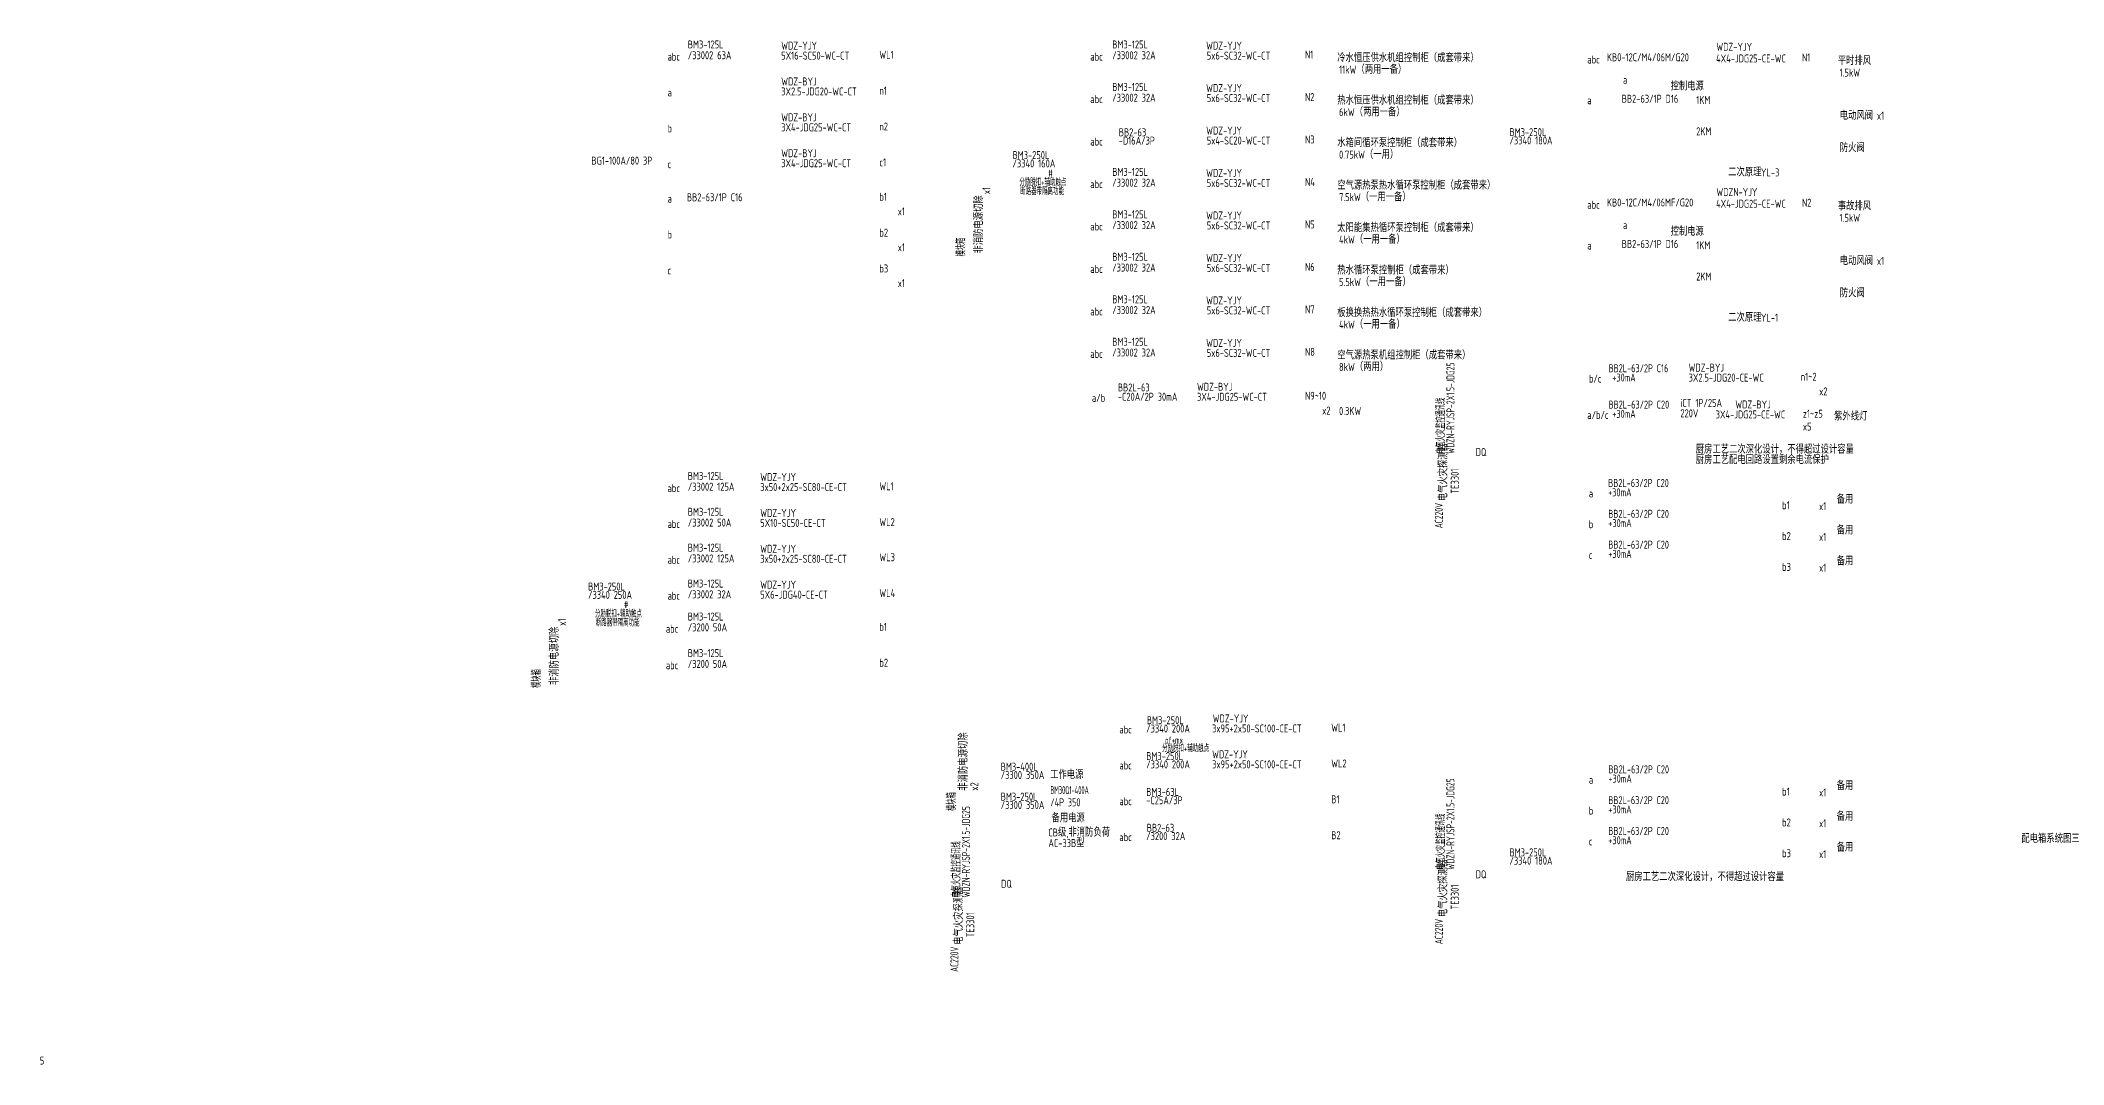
# Model space of a CAD drawing. Extents: x 2350667 to 3185789, y 309667 to 706270.
# Drawn here: x 2874192 to 2975336, y 583973 to 635193 of the extents above; entities that cross this region are included whole.
import ezdxf

# ---------------------------------------------------------------- set-up
doc = ezdxf.new("R2010")
doc.units = 0
doc.header["$LTSCALE"] = 1000
doc.layers.add('SIG_TEXT', color=7, linetype='Continuous')
doc.layers.add('WIRE', color=3, linetype='Continuous')
doc.styles.add('HZTXT', font='tssdeng.shx', dxfattribs={"width": 0.7, "bigfont": 'tssdchn.shx'})

msp = doc.modelspace()

# ---------------------------------------------------------------- texts
at = {"layer": 'SIG_TEXT', "color": 0, "style": 'HZTXT'}
for s, height, width, p in [('BM3-125L', 400, 0.8, (2906557, 634792)), ('BM3-125L', 400, 0.8, (2927777, 634792)), ('abc', 400, 0.8, (2905542, 634184)), ('/33002 63A', 400, 0.8, (2906557, 634253)), ('WDZ-YJY', 400, 0.8, (2911227, 634735)), ('5X16-SC50-WC-CT', 400, 0.8, (2911226, 634235)), ('abc', 400, 0.8, (2926679, 634184)), ('/33002 32A', 400, 0.8, (2927777, 634253)), ('WDZ-YJY', 400, 0.8, (2932471, 634735)), ('5x6-SC32-WC-CT', 400, 0.8, (2932503, 634235)), ('N1', 400, 0.8, (2937413, 634287)), ('冷水恒压供水机组控制柜（成套带来）', 400, 0.8, (2939025, 634113)), ('abc', 400, 0.8, (2951526, 634040)), ('KB0-12C/M4/06M/G20', 400, 0.8, (2952507, 634152)), ('4X4-JDG25-CE-WC', 400, 0.8, (2957964, 634091)), ('WDZ-YJY', 400, 0.8, (2957980, 634675)), ('N1', 400, 0.8, (2962259, 634143)), ('平时排风', 400, 0.8, (2964049, 633969)), ('WDZ-BYJ', 400, 0.8, (2911227, 632941)), ('11kW（两用一备）', 400, 0.8, (2939116, 633530)), ('1.5kW', 400, 0.8, (2964140, 633385)), ('a', 400, 0.8, (2905542, 632391)), ('3X2.5-JDG20-WC-CT', 400, 0.8, (2911226, 632441)), ('abc', 400, 0.8, (2926679, 632060)), ('/33002 32A', 400, 0.8, (2927777, 632129)), ('BM3-125L', 400, 0.8, (2927777, 632668)), ('WDZ-YJY', 400, 0.8, (2932471, 632611)), ('5x6-SC32-WC-CT', 400, 0.8, (2932503, 632111)), ('N2', 400, 0.8, (2937413, 632163)), ('热水恒压供水机组控制柜（成套带来）', 400, 0.8, (2939025, 631989)), ('a', 400, 0.8, (2951526, 632000)), ('BB2-63/1P D16', 400, 0.8, (2953247, 632077)), ('控制电源', 400, 0.8, (2955689, 632696)), ('1KM', 400, 0.8, (2956973, 632014)), ('WDZ-BYJ', 400, 0.8, (2911227, 631148)), ('6kW（两用一备）', 400, 0.8, (2939116, 631406)), ('电动风阀 x1', 400, 0.8, (2964149, 631231)), ('b', 400, 0.8, (2905542, 630597)), ('3X4-JDG25-WC-CT', 400, 0.8, (2911226, 630648)), ('abc', 400, 0.8, (2926679, 629936)), ('-D16A/3P', 400, 0.8, (2928103, 629984)), ('BB2-63', 400, 0.8, (2928103, 630400)), ('WDZ-YJY', 400, 0.8, (2932471, 630487)), ('5x4-SC20-WC-CT', 400, 0.8, (2932503, 629987)), ('N3', 400, 0.8, (2937413, 630039)), ('水箱间循环泵控制柜（成套带来）', 400, 0.8, (2939025, 629865)), ('/3340 180A', 400, 0.8, (2947637, 629993)), ('BM3-250L', 400, 0.8, (2947637, 630408)), ('2KM', 400, 0.8, (2956973, 630450)), ('BG1-100A/80 3P', 400, 0.8, (2901736, 628982, 0)), ('3X4-JDG25-WC-CT', 400, 0.8, (2911226, 628854)), ('WDZ-BYJ', 400, 0.8, (2911227, 629354)), ('/3340 160A', 400, 0.8, (2922791, 628844)), ('BM3-250L', 400, 0.8, (2922791, 629260)), ('0.75kW（一用）', 400, 0.8, (2939116, 629282)), ('防火阀 ', 400, 0.8, (2964149, 629620)), ('c', 400, 0.8, (2905542, 628803)), ('分励脱扣+辅助触点', 350, 0.6, (2923131, 627918)), ('分励脱扣+辅助触点', 350, 0.6, (2923131, 627918)), ('#', 350, 0.6, (2924582, 628381)), ('abc', 400, 0.8, (2926679, 627812)), ('/33002 32A', 400, 0.8, (2927777, 627881)), ('BM3-125L', 400, 0.8, (2927777, 628420)), ('WDZ-YJY', 400, 0.8, (2932471, 628363)), ('5x6-SC32-WC-CT', 400, 0.8, (2932503, 627863)), ('N4', 400, 0.8, (2937413, 627915)), ('空气源热泵热水循环泵控制柜（成套带来）', 400, 0.8, (2939025, 627741)), ('二次原理', 400, 0.8, (2958570, 628394)), ('YL-3', 400, 0.8, (2960210, 628394)), ('a', 400, 0.8, (2905542, 627081)), ('BB2-63/1P C16', 400, 0.8, (2906510, 627150)), ('断路器带隔离功能', 350, 0.6, (2923176, 627469)), ('7.5kW（一用一备）', 400, 0.8, (2939116, 627158)), ('abc', 400, 0.8, (2951526, 626776, 0)), ('KB0-12C/M4/06MF/G20', 400, 0.8, (2952507, 626888, 0)), ('4X4-JDG25-CE-WC', 400, 0.8, (2957964, 626827, 0)), ('WDZN-YJY', 400, 0.8, (2957980, 627412, 0)), ('N2', 400, 0.8, (2962259, 626879, 0)), ('事故排风', 400, 0.8, (2964049, 626705, 0)), ('x1', 400, 0.8, (2917054, 626443)), ('abc', 400, 0.8, (2926679, 625688)), ('/33002 32A', 400, 0.8, (2927777, 625757)), ('BM3-125L', 400, 0.8, (2927777, 626296)), ('WDZ-YJY', 400, 0.8, (2932471, 626239)), ('5x6-SC32-WC-CT', 400, 0.8, (2932503, 625739)), ('N5', 400, 0.8, (2937413, 625791)), ('1.5kW', 400, 0.8, (2964140, 626122, 0)), ('b', 400, 0.8, (2905542, 625287)), ('太阳能集热循环泵控制柜（成套带来）', 400, 0.8, (2939025, 625617)), ('4kW（一用一备）', 400, 0.8, (2939116, 625034)), ('BB2-63/1P D16', 400, 0.8, (2953247, 624813, 0)), ('控制电源', 400, 0.8, (2955689, 625433, 0)), ('1KM', 400, 0.8, (2956973, 624750, 0)), ('x1', 400, 0.8, (2917054, 624649)), ('BM3-125L', 400, 0.8, (2927777, 624172)), ('WDZ-YJY', 400, 0.8, (2932471, 624115)), ('N6', 400, 0.8, (2937413, 623667)), ('a', 400, 0.8, (2951526, 624736, 0)), ('电动风阀 x1', 400, 0.8, (2964149, 623967, 0)), ('c', 400, 0.8, (2905542, 623494)), ('x1', 400, 0.8, (2917054, 622856)), ('abc', 400, 0.8, (2926679, 623564)), ('/33002 32A', 400, 0.8, (2927777, 623633)), ('5x6-SC32-WC-CT', 400, 0.8, (2932503, 623615)), ('热水循环泵控制柜（成套带来）', 400, 0.8, (2939025, 623493)), ('5.5kW（一用一备）', 400, 0.8, (2939116, 622910)), ('2KM', 400, 0.8, (2956973, 623186, 0)), ('BM3-125L', 400, 0.8, (2927777, 622048)), ('WDZ-YJY', 400, 0.8, (2932471, 621991)), ('防火阀 ', 400, 0.8, (2964149, 622356, 0)), ('abc', 400, 0.8, (2926679, 621440)), ('/33002 32A', 400, 0.8, (2927777, 621509)), ('5x6-SC32-WC-CT', 400, 0.8, (2932503, 621491)), ('N7', 400, 0.8, (2937413, 621543)), ('板换换热热水循环泵控制柜（成套带来）', 400, 0.8, (2939025, 621369)), ('4kW（一用一备）', 400, 0.8, (2939116, 620785)), ('二次原理', 400, 0.8, (2958570, 621130, 0)), ('YL-1', 400, 0.8, (2960210, 621130, 0)), ('BM3-125L', 400, 0.8, (2927777, 619924)), ('WDZ-YJY', 400, 0.8, (2932471, 619867)), ('abc', 400, 0.8, (2926679, 619316)), ('/33002 32A', 400, 0.8, (2927777, 619385)), ('5x6-SC32-WC-CT', 400, 0.8, (2932503, 619367)), ('N8', 400, 0.8, (2937413, 619419)), ('空气源热泵机组控制柜（成套带来）', 400, 0.8, (2939025, 619245)), ('8kW（两用）', 400, 0.8, (2939116, 618661)), ('WDZ-BYJ', 400, 0.8, (2956592, 618630)), ('BB2L-63', 400, 0.8, (2928056, 617637)), ('WDZ-BYJ', 400, 0.8, (2932014, 617669)), ('b/c', 400, 0.8, (2951608, 618080)), ('3X2.5-JDG20-CE-WC', 400, 0.8, (2956592, 618130)), ('a/b', 400, 0.8, (2926761, 617118)), ('-C20A/2P 30mA', 400, 0.8, (2928056, 617173)), ('3X4-JDG25-WC-CT', 400, 0.8, (2932013, 617169)), ('N9~10', 400, 0.8, (2937413, 617221)), ('iCT 1P/25A', 400, 0.8, (2956180, 616862, 0)), ('WDZ-BYJ', 400, 0.8, (2958928, 616787, 0)), ('x2', 400, 0.8, (2963119, 617442)), ('x2', 400, 0.8, (2938273, 616481)), ('0.3KW', 400, 0.8, (2939116, 616463)), ('a/b/c', 400, 0.8, (2951526, 616262, 0)), ('220V', 400, 0.8, (2956180, 616346, 0)), ('3X4-JDG25-CE-WC', 400, 0.8, (2957944, 616287, 0)), ('z1~z5', 400, 0.8, (2962301, 616320, 0)), ('x5', 400, 0.8, (2962305, 615684, 0)), ('紫外线灯', 400, 0.8, (2963865, 616191, 0)), ('厨房工艺二次深化设计，不得超过设计容量', 400, 0.8, (2956949, 614536)), ('DQ', 400, 0.8, (2945946, 614407, 0)), ('厨房工艺配电回路设置剩余电流保护', 400, 0.8, (2956949, 614011)), ('abc', 400, 0.8, (2905542, 612605)), ('/33002 125A', 400, 0.8, (2906557, 612674)), ('BM3-125L', 400, 0.8, (2906557, 613212)), ('3x50+2x25-SC80-CE-CT', 400, 0.8, (2910178, 612655)), ('WDZ-YJY', 400, 0.8, (2910178, 613155)), ('a', 400, 0.8, (2951601, 612341)), ('b1', 400, 0.8, (2961268, 611746)), ('x1', 400, 0.8, (2963113, 611703)), ('备用', 400, 0.8, (2963991, 612036)), ('abc', 400, 0.8, (2905542, 610811)), ('/33002 50A', 400, 0.8, (2906557, 610880)), ('BM3-125L', 400, 0.8, (2906557, 611419)), ('WDZ-YJY', 400, 0.8, (2910178, 611362)), ('5X10-SC50-CE-CT', 400, 0.8, (2910178, 610862)), ('b', 400, 0.8, (2951601, 610799)), ('备用', 400, 0.8, (2963991, 610494)), ('BM3-125L', 400, 0.8, (2906557, 609625)), ('WDZ-YJY', 400, 0.8, (2910178, 609568)), ('b2', 400, 0.8, (2961268, 610205)), ('x1', 400, 0.8, (2963113, 610162)), ('abc', 400, 0.8, (2905542, 609017)), ('/33002 125A', 400, 0.8, (2906557, 609086)), ('3x50+2x25-SC80-CE-CT', 400, 0.8, (2910178, 609068)), ('c', 400, 0.8, (2951601, 609258)), ('b3', 400, 0.8, (2961268, 608663)), ('x1', 400, 0.8, (2963113, 608620)), ('备用', 400, 0.8, (2963991, 608953)), ('BM3-250L', 400, 0.8, (2901571, 607680)), ('BM3-125L', 400, 0.8, (2906557, 607831)), ('WDZ-YJY', 400, 0.8, (2910178, 607774)), ('/3340 250A', 400, 0.8, (2901571, 607264)), ('#', 350, 0.6, (2903363, 606801)), ('abc', 400, 0.8, (2905542, 607224)), ('/33002 32A', 400, 0.8, (2906557, 607293)), ('5X6-JDG40-CE-CT', 400, 0.8, (2910178, 607274)), ('分励脱扣+辅助触点', 350, 0.6, (2901912, 606338)), ('分励脱扣+辅助触点', 350, 0.6, (2901912, 606338)), ('断路器带隔离功能', 350, 0.6, (2901957, 605889)), ('abc', 400, 0.8, (2905460, 605572)), ('/3200 50A', 400, 0.8, (2906557, 605641)), ('BM3-125L', 400, 0.8, (2906557, 606180)), ('abc', 400, 0.8, (2905460, 603743)), ('/3200 50A', 400, 0.8, (2906557, 603812)), ('BM3-125L', 400, 0.8, (2906557, 604351)), ('abc', 400, 0.8, (2928133, 600531)), ('/3340 200A', 400, 0.8, (2929475, 600579)), ('BM3-250L', 400, 0.8, (2929506, 600995)), ('3x95+2x50-SC100-CE-CT', 400, 0.8, (2932768, 600582)), ('WDZ-YJY', 400, 0.8, (2932800, 601082)), ('分励脱扣+辅助触点', 350, 0.6, (2930268, 599606)), ('of+mx', 350, 0.6, (2930417, 600021)), ('BM3-400L', 400, 0.8, (2922199, 598671)), ('abc', 400, 0.8, (2928133, 598738)), ('/3340 200A', 400, 0.8, (2929475, 598785)), ('BM3-250L', 400, 0.8, (2929475, 599201)), ('3x95+2x50-SC100-CE-CT', 400, 0.8, (2932768, 598788)), ('WDZ-YJY', 400, 0.8, (2932769, 599289)), ('/3300 350A', 400, 0.8, (2922199, 598255)), ('工作电源', 400, 0.8, (2924670, 598262)), ('BM30Q1-400A', 400, 0.5, (2924682, 597498)), ('BM3-63L', 400, 0.8, (2929475, 597408)), ('a', 400, 0.8, (2951602, 598019)), ('b1', 400, 0.8, (2961268, 597425)), ('x1', 400, 0.8, (2963113, 597382)), ('备用', 400, 0.8, (2963991, 597714)), ('/3300 350A', 400, 0.8, (2922199, 596755)), ('BM3-250L', 400, 0.8, (2922199, 597171)), ('/4P 350', 400, 0.7, (2924682, 596889)), ('abc', 400, 0.8, (2928133, 596944)), ('-C25A/3P', 400, 0.8, (2929475, 596992)), ('b', 400, 0.8, (2951602, 596478)), ('CB级,非消防负荷', 400, 0.8, (2924584, 595380)), ('备用电源', 400, 0.8, (2924739, 596097)), ('BB2-63', 400, 0.8, (2929501, 595614)), ('b2', 400, 0.8, (2961268, 595883)), ('x1', 400, 0.8, (2963113, 595840)), ('备用', 400, 0.8, (2963991, 596173)), ('AC-33B型', 400, 0.8, (2924584, 594851)), ('abc', 400, 0.8, (2928133, 595151)), ('/3200 32A', 400, 0.8, (2929475, 595198)), ('BM3-250L', 400, 0.8, (2947637, 594387)), ('c', 400, 0.8, (2951602, 594937)), ('b3', 400, 0.8, (2961268, 594342)), ('备用', 400, 0.8, (2963991, 594632)), ('配电箱系统图三', 400, 0.8, (2973228, 595065)), ('/3340 180A', 400, 0.8, (2947637, 593971)), ('x1', 400, 0.8, (2963113, 594299)), ('DQ', 400, 0.8, (2922221, 592815, 0)), ('DQ', 400, 0.8, (2945946, 593289, 0)), ('厨房工艺二次深化设计，不得超过设计容量', 400, 0.8, (2953459, 593153)), ('5', 400, 0.8, (2874164, 583973))]:
    msp.add_text(s, height=height, dxfattribs=dict(at, width=width)).set_placement(p)
at = {"layer": 'SIG_TEXT', "style": 'HZTXT'}
for s, width, p in [('WL1', 0.8, (2916134, 634278)), ('n1', 0.8, (2916134, 632484)), ('n2', 0.8, (2916134, 630691)), ('c1', 0.8, (2916134, 628897)), ('b1', 0.8, (2916134, 627174)), ('b2', 0.8, (2916134, 625381)), ('b3', 0.8, (2916134, 623587)), ('BB2L-63/2P C16', 0.7, (2952589, 618598)), ('+30mA', 0.7, (2952777, 618134)), ('n1~2', 0.8, (2962200, 618173)), ('BB2L-63/2P C20', 0.7, (2952589, 616781, 0)), ('+30mA', 0.7, (2952777, 616317, 0)), ('WL1', 0.8, (2916134, 612698)), ('BB2L-63/2P C20', 0.7, (2952570, 612859)), ('+30mA', 0.7, (2952570, 612395)), ('WL2', 0.8, (2916134, 610904)), ('+30mA', 0.7, (2952577, 610854)), ('BB2L-63/2P C20', 0.7, (2952577, 611318)), ('BB2L-63/2P C20', 0.7, (2952577, 609776)), ('WL3', 0.8, (2916134, 609146)), ('+30mA', 0.7, (2952577, 609313)), ('WL4', 0.8, (2916134, 607353)), ('b1', 0.8, (2916134, 605666)), ('b2', 0.8, (2916134, 603872)), ('WL1', 0.8, (2938725, 600625)), ('WL2', 0.8, (2938725, 598831)), ('BB2L-63/2P C20', 0.7, (2952583, 598538)), ('+30mA', 0.7, (2952583, 598074)), ('B1', 0.8, (2938725, 597038)), ('+30mA', 0.7, (2952577, 596533)), ('BB2L-63/2P C20', 0.7, (2952577, 596996)), ('BB2L-63/2P C20', 0.7, (2952577, 595455)), ('B2', 0.8, (2938725, 595244)), ('+30mA', 0.7, (2952577, 594991))]:
    msp.add_text(s, height=400, dxfattribs=dict(at, width=width)).set_placement(p)
at = {"layer": 'SIG_TEXT', "color": 0, "style": 'HZTXT'}
for s, width, p in [('x1', 0.8, (2921682, 627501, 0)), ('非消防电源切除', 0.8, (2921314, 624537, 0)), ('模块箱', 0.6, (2920425, 624393, 0)), ('WDZN-RYJSP-2X1.5-JDG25', 0.6, (2944884, 614516, 0)), ('电气火灾监控通讯线', 0.6, (2944415, 614516, 0)), ('电气火灾探测器 ', 0.8, (2944531, 612150, 0)), ('TE3301 ', 0.8, (2945101, 612526, 0)), ('AC220V', 0.6, (2944304, 610795, 0)), ('x1', 0.8, (2900463, 605921, 0)), ('非消防电源切除', 0.8, (2900095, 602957, 0)), ('模块箱', 0.6, (2899206, 602814, 0)), ('非消防电源切除', 0.8, (2920541, 597671, 0)), ('x2', 0.8, (2921077, 597671, 0)), ('模块箱', 0.6, (2919958, 596659, 0)), ('WDZN-RYJSP-2X1.5-JDG25', 0.6, (2944884, 593715, 0)), ('WDZN-RYJSP-2X1.5-JDG25', 0.6, (2920661, 592327, 0)), ('电气火灾监控通讯线', 0.6, (2944415, 593715, 0)), ('电气火灾监控通讯线', 0.6, (2920193, 592327, 0)), ('电气火灾探测器 ', 0.8, (2944531, 591348, 0)), ('TE3301 ', 0.8, (2945101, 591724, 0)), ('电气火灾探测器 ', 0.8, (2920309, 589961, 0)), ('TE3301 ', 0.8, (2920878, 590337, 0)), ('AC220V', 0.6, (2944304, 589994, 0)), ('AC220V', 0.6, (2920082, 588606, 0))]:
    msp.add_text(s, height=400, rotation=90, dxfattribs=dict(at, width=width)).set_placement(p)
at = {"layer": 'WIRE', "style": 'HZTXT', "width": 0.8}
for p in [(2953312, 633026), (2953312, 625763, 0)]:
    msp.add_text('a', height=400, dxfattribs=at).set_placement(p)

doc.saveas('drawing.dxf')
